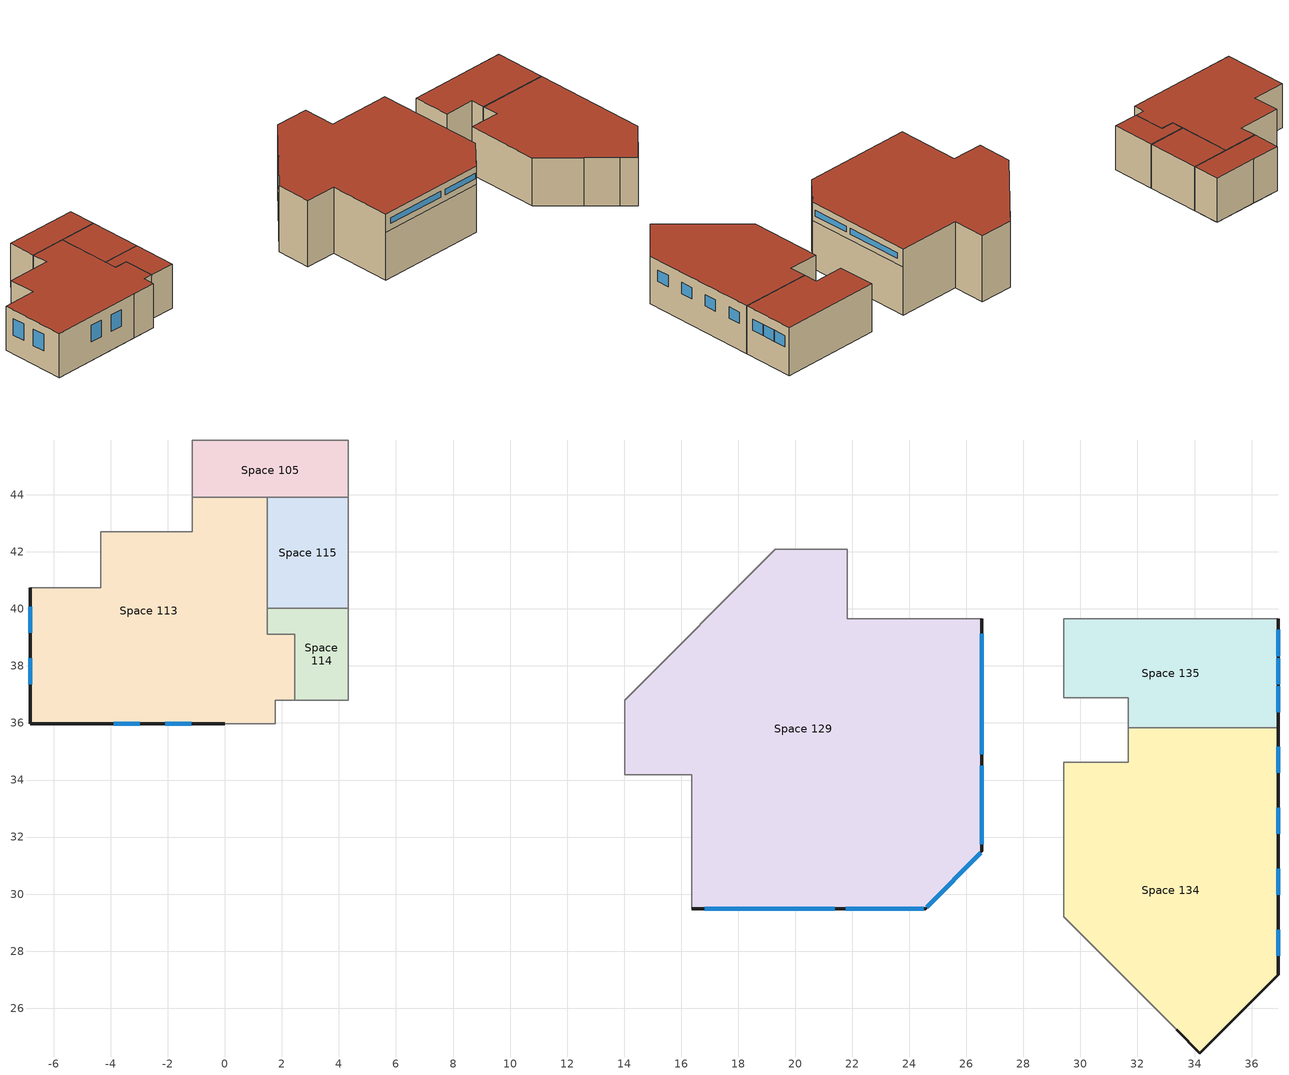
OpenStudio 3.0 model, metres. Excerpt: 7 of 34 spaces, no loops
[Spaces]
Space 113
 floor ground: 1.49,43.91 1.49,39.11 2.46,39.11 2.46,36.79 1.77,36.79 1.77,35.97 -6.82,35.97 -6.82,40.74 -4.35,40.74 -4.35,42.71 -1.14,42.71 -1.14,43.91 z0
 wall outside: -6.82,40.74 -6.82,35.97 0,35.97 z0:3.3
 wall to Space 116: -1.14,43.91 -1.14,42.71 -4.35,42.71 -4.35,40.74 -6.82,40.74 z0:3.3
 wall to Space 105: 1.49,43.91 -1.14,43.91 z0:3.3
 wall to Space 115: 1.49,40.02 1.49,43.91 z0:3.3
 wall to Space 114: 2.46,36.79 2.46,39.11 1.49,39.11 1.49,40.02 z0:3.3
 wall to Space 102: 0,35.97 1.77,35.97 1.77,36.79 2.46,36.79 z0:3.3
 window: -3.9,35.97 -2.99,35.97 / -2.09,35.97 -1.18,35.97 / -6.82,40.07 -6.82,39.16 / -6.82,38.27 -6.82,37.36 z1.4:2.64
 roof outside: 1.77,35.97 1.77,36.79 2.46,36.79 2.46,39.11 1.49,39.11 1.49,43.91 -1.14,43.91 -1.14,42.71 -4.35,42.71 -4.35,40.74 -6.82,40.74 -6.82,35.97 z3.3
Space 114
 floor ground: 4.33,40.02 4.33,36.79 2.46,36.79 2.46,39.11 1.49,39.11 1.49,40.02 z0
 wall to Space 115: 4.33,40.02 1.49,40.02 z0:3.3
 wall to Space 128: 4.33,36.79 4.33,40.02 z0:3.3
 wall to Space 102: 2.46,36.79 4.33,36.79 z0:3.3
 roof outside: 4.33,36.79 4.33,40.02 1.49,40.02 1.49,39.11 2.46,39.11 2.46,36.79 z3.3
Space 115
 floor ground: 4.33,43.91 4.33,40.02 1.49,40.02 1.49,43.91 z0
 wall to Space 105: 4.33,43.91 1.49,43.91 z0:3.3
 wall to Space 128: 4.33,40.02 4.33,43.91 z0:3.3
 roof outside: 4.33,40.02 4.33,43.91 1.49,43.91 1.49,40.02 z3.3
Space 105
 floor to Space 108: 4.33,45.92 4.33,45.79 -1.14,45.79 -1.14,45.92 z0
 floor ground: 4.33,45.79 4.33,43.91 -1.14,43.91 -1.14,45.79 z0
 wall to Space 116: 0.98,45.92 -1.14,45.92 -1.14,43.91 z0:3.3
 wall to Space 106: 4.33,45.92 0.98,45.92 z0:3.3
 wall to Space 128: 4.33,43.91 4.33,45.92 z0:3.3
 roof outside: 4.33,43.91 4.33,45.92 -1.14,45.92 -1.14,43.91 z3.3
Space 129
 floor ground: 21.83,42.09 21.83,39.66 26.55,39.66 26.55,31.5 24.58,29.5 16.37,29.5 16.37,34.19 14.03,34.19 14.03,36.79 19.29,42.09 z0
 wall outside: 16.37,29.5 24.58,29.5 26.55,31.5 26.55,39.66 z3.6:4.95
 wall to Space 104: 26.55,39.66 21.83,39.66 21.83,42.09 19.29,42.09 z0:4.95
 wall to Space 133: 16.37,29.5 24.58,29.5 26.55,31.5 26.55,39.66 z0:3.6
 wall to Space 102: 14.03,36.79 14.03,34.19 16.37,34.19 16.37,29.5 z0:4.95
 wall to Space 128: 19.29,42.09 14.03,36.79 z0:4.95
 window: 16.83,29.5 21.39,29.5 / 21.77,29.5 24.51,29.5 / 24.62,29.53 26.51,31.46 z4.04:4.47; 26.55,31.76 26.55,34.51 / 26.55,34.9 26.55,39.13 z4.05:4.47
 roof outside: 24.58,29.5 26.55,31.5 26.55,39.66 21.83,39.66 21.83,42.09 19.29,42.09 14.03,36.79 14.03,34.19 16.37,34.19 16.37,29.5 z4.95
Space 134
 floor ground: 36.93,35.84 36.93,27.17 34.19,24.43 29.42,29.2 29.42,34.62 31.68,34.62 31.68,35.84 z0
 wall outside: 33.37,25.25 34.19,24.43 36.93,27.17 36.93,35.84 z0:3.6
 wall to Space 132: 31.75,26.87 33.37,25.25 z0:3.6
 wall to Space 133: 31.68,35.84 31.68,34.62 29.42,34.62 29.42,29.2 31.75,26.87 z0:3.6
 wall to Space 135: 36.93,35.84 31.68,35.84 z0:3.6
 window: 36.93,27.85 36.93,28.76 / 36.93,29.98 36.93,30.89 / 36.93,32.11 36.93,33.03 / 36.93,34.25 36.93,35.16 z1.98:2.82
 roof outside: 34.19,24.43 36.93,27.17 36.93,35.84 31.68,35.84 31.68,34.62 29.42,34.62 29.42,29.2 z3.6
Space 135
 floor ground: 36.93,39.66 36.93,35.84 31.68,35.84 31.68,36.88 29.42,36.88 29.42,39.66 z0
 wall outside: 36.93,35.84 36.93,39.66 z0:3.6
 wall to Space 133: 29.42,39.66 29.42,36.88 31.68,36.88 31.68,35.84 z0:3.6
 wall to Space 104: 36.93,39.66 29.42,39.66 z0:3.6
 window: 36.93,36.37 36.93,37.28 / 36.93,37.36 36.93,38.27 / 36.93,38.35 36.93,39.26 z1.98:2.82
 roof outside: 36.93,35.84 36.93,39.66 29.42,39.66 29.42,36.88 31.68,36.88 31.68,35.84 z3.6
[Schedule:Ruleset]
Name | Default Day Schedule
MNECB-B-Fan | Schedule Day 12
MNECB-B-Occ | Schedule Day 9
MNECB-B-Ltg | Schedule Day 10
MNECB-B-Equ | Schedule Day 11
MNECB-B-Proc | Schedule Day 13
NRCan - Cold Lake - Default Equip | Schedule Day 25
NRCan - Cold Lake - Default Hot Water | Schedule Day 15
B40-Dining Hall- People Schedule | Schedule Day 21
B40-Kitchen-People Schedule | Schedule Day 47
B40-Other Spaces- People Schedule | Schedule Day 49
[Schedule:Day]
Schedule Day 12; Schedule Day 9; Schedule Day 10; Schedule Day 11; Schedule Day 13; Schedule Day 29; Schedule Day 32; Schedule Day 22: 24, 0, 0
sunMNECB-B-Fan 1: 1, 0, 0, 2, 0, 1, 3, 0, 0, 4, 0, 0, 5, 0, 0, 6, 0, 0, 7, 0, 0, 8, 0, 0, 9, 0, 0, 10, 0, 1, 11, 0, 1, 12, 0, 1, 13, 0, 1, 14, 0, 1, 15, 0, 1, 16, 0, 1, 17, 0, 1, 18, 0, 1, 19, 0, 1, 20, 0, 1, 21, 0, 1, 22, 0, 1, 23, 0, 1, 24, 0, 0
satMNECB-B-Fan 1; wkdMNECB-B-Fan 1: 1, 0, 1, 2, 0, 1, 3, 0, 0, 4, 0, 0, 5, 0, 0, 6, 0, 0, 7, 0, 0, 8, 0, 0, 9, 0, 1, 10, 0, 1, 11, 0, 1, 12, 0, 1, 13, 0, 1, 14, 0, 1, 15, 0, 1, 16, 0, 1, 17, 0, 1, 18, 0, 1, 19, 0, 1, 20, 0, 1, 21, 0, 1, 22, 0, 1, 23, 0, 1, 24, 0, 1
sunMNECB-B-Occ 1: 1, 0, 0.1, 2, 0, 0.3, 3, 0, 0, 4, 0, 0, 5, 0, 0, 6, 0, 0, 7, 0, 0, 8, 0, 0, 9, 0, 0, 10, 0, 0, 11, 0, 0.1, 12, 0, 0.4, 13, 0, 0.5, 14, 0, 0.5, 15, 0, 0.4, 16, 0, 0.2, 17, 0, 0.2, 18, 0, 0.2, 19, 0, 0.5, 20, 0, 0.7, 21, 0, 0.7, 22, 0, 0.5, 23, 0, 0.3, 24, 0, 0.1
satMNECB-B-Occ 1: 1, 0, 0.5, 2, 0, 0.3, 3, 0, 0, 4, 0, 0, 5, 0, 0, 6, 0, 0, 7, 0, 0, 8, 0, 0, 9, 0, 0, 10, 0, 0.1, 11, 0, 0.2, 12, 0, 0.5, 13, 0, 0.9, 14, 0, 0.8, 15, 0, 0.5, 16, 0, 0.2, 17, 0, 0.2, 18, 0, 0.3, 19, 0, 0.6, 20, 0, 0.9, 21, 0, 0.9, 22, 0, 0.9, 23, 0, 0.6, 24, 0, 0.6
wkdMNECB-B-Occ 1: 1, 0, 0.3, 2, 0, 0.1, 3, 0, 0, 4, 0, 0, 5, 0, 0, 6, 0, 0, 7, 0, 0, 8, 0, 0, 9, 0, 0, 10, 0, 0.1, 11, 0, 0.2, 12, 0, 0.5, 13, 0, 0.9, 14, 0, 0.8, 15, 0, 0.5, 16, 0, 0.2, 17, 0, 0.2, 18, 0, 0.3, 19, 0, 0.6, 20, 0, 0.9, 21, 0, 0.9, 22, 0, 0.9, 23, 0, 0.6, 24, 0, 0.4
Medium Office Activity Default Schedule 4; Medium Office Activity Summer Design Day 4; Medium Office Activity Winter Design Day 4: 24, 0, 120
sunMNECB-B-Ltg 1; sunMNECB-B-Equ 1; sunMNECB-B-Proc 1: 1, 0, 0.5, 2, 0, 0.5, 3, 0, 0.1, 4, 0, 0.1, 5, 0, 0.1, 6, 0, 0.1, 7, 0, 0.1, 8, 0, 0.1, 9, 0, 0.1, 10, 0, 0.1, 11, 0, 0.5, 12, 0, 0.9, 13, 0, 0.9, 14, 0, 0.9, 15, 0, 0.9, 16, 0, 0.9, 17, 0, 0.9, 18, 0, 0.9, 19, 0, 0.9, 20, 0, 0.9, 21, 0, 0.9, 22, 0, 0.9, 23, 0, 0.9, 24, 0, 0.5
satMNECB-B-Ltg 1; wkdMNECB-B-Ltg 1; satMNECB-B-Equ 1; wkdMNECB-B-Equ 1; satMNECB-B-Proc 1; wkdMNECB-B-Proc 1: 1, 0, 0.9, 2, 0, 0.5, 3, 0, 0.1, 4, 0, 0.1, 5, 0, 0.1, 6, 0, 0.1, 7, 0, 0.1, 8, 0, 0.1, 9, 0, 0.1, 10, 0, 0.5, 11, 0, 0.7, 12, 0, 0.9, 13, 0, 0.9, 14, 0, 0.9, 15, 0, 0.9, 16, 0, 0.9, 17, 0, 0.9, 18, 0, 0.9, 19, 0, 0.9, 20, 0, 0.9, 21, 0, 0.9, 22, 0, 0.9, 23, 0, 0.9, 24, 0, 0.9
Schedule Day 30; Schedule Day 38: 7, 0, 0, 15, 30, 1, 24, 0, 0
Schedule Day 7; Schedule Day 27: 5, 0, 0.1, 6, 0, 0.5, 18, 0, 0.9, 19, 0, 0.5, 24, 0, 0.1
Schedule Day 25; Schedule Day 21; Schedule Day 47; Schedule Day 49: 24, 0, 0.3
Schedule Day 15; Schedule Day 23: 7, 0, 0.05, 15, 30, 1, 24, 0, 0.05
Schedule Day 24: 6, 0, 0, 8, 30, 0.5, 11, 30, 0, 13, 0, 1, 16, 30, 0, 18, 30, 0.625, 24, 0, 0
Schedule Day 48: 5, 0, 0, 19, 0, 1, 24, 0, 0
Schedule Day 50: 5, 0, 0, 19, 0, 0.3, 24, 0, 0
Schedule Day 51: 5, 0, 0, 19, 0, 0.5, 24, 0, 0
Schedule Day 52: 6, 0, 0, 8, 30, 0.25, 11, 30, 0, 13, 0, 0.5, 16, 30, 0, 18, 30, 0.3125, 24, 0, 0
Schedule Day 53: 24, 0, 21
Schedule Day 54: 24, 0, 24
[Schedule:Rule]
Name | Schedule Ruleset | Rule Order | Day Schedule | Apply Sunday | Apply Monday | Apply Tuesday | Apply Wednesday | Apply Thursday | Apply Friday | Apply Saturday | Date Specification Type | Start Month | Start Day | End Month | End Day
sunMNECB-B-Fanrule | MNECB-B-Fan | 0 | sunMNECB-B-Fan 1 | Yes | No | No | No | No | No | No | DateRange | 1 | 1 | 12 | 31
satMNECB-B-Fanrule | MNECB-B-Fan | 1 | satMNECB-B-Fan 1 | No | No | No | No | No | No | Yes | DateRange | 1 | 1 | 12 | 31
wkdMNECB-B-Fan rule | MNECB-B-Fan | 2 | wkdMNECB-B-Fan 1 | No | Yes | Yes | Yes | Yes | Yes | No | DateRange | 1 | 1 | 12 | 31
sunMNECB-B-Occrule | MNECB-B-Occ | 0 | sunMNECB-B-Occ 1 | Yes | No | No | No | No | No | No | DateRange | 1 | 1 | 12 | 31
satMNECB-B-Occrule | MNECB-B-Occ | 1 | satMNECB-B-Occ 1 | No | No | No | No | No | No | Yes | DateRange | 1 | 1 | 12 | 31
wkdMNECB-B-Occ rule | MNECB-B-Occ | 2 | wkdMNECB-B-Occ 1 | No | Yes | Yes | Yes | Yes | Yes | No | DateRange | 1 | 1 | 12 | 31
sunMNECB-B-Ltgrule | MNECB-B-Ltg | 0 | sunMNECB-B-Ltg 1 | Yes | No | No | No | No | No | No | DateRange | 1 | 1 | 12 | 31
satMNECB-B-Ltgrule | MNECB-B-Ltg | 1 | satMNECB-B-Ltg 1 | No | No | No | No | No | No | Yes | DateRange | 1 | 1 | 12 | 31
wkdMNECB-B-Ltg rule | MNECB-B-Ltg | 2 | wkdMNECB-B-Ltg 1 | No | Yes | Yes | Yes | Yes | Yes | No | DateRange | 1 | 1 | 12 | 31
sunMNECB-B-Equrule | MNECB-B-Equ | 0 | sunMNECB-B-Equ 1 | Yes | No | No | No | No | No | No | DateRange | 1 | 1 | 12 | 31
satMNECB-B-Equrule | MNECB-B-Equ | 1 | satMNECB-B-Equ 1 | No | No | No | No | No | No | Yes | DateRange | 1 | 1 | 12 | 31
wkdMNECB-B-Equ rule | MNECB-B-Equ | 2 | wkdMNECB-B-Equ 1 | No | Yes | Yes | Yes | Yes | Yes | No | DateRange | 1 | 1 | 12 | 31
sunMNECB-B-Procrule | MNECB-B-Proc | 0 | sunMNECB-B-Proc 1 | Yes | No | No | No | No | No | No | DateRange | 1 | 1 | 12 | 31
satMNECB-B-Procrule | MNECB-B-Proc | 1 | satMNECB-B-Proc 1 | No | No | No | No | No | No | Yes | DateRange | 1 | 1 | 12 | 31
wkdMNECB-B-Proc rule | MNECB-B-Proc | 2 | wkdMNECB-B-Proc 1 | No | Yes | Yes | Yes | Yes | Yes | No | DateRange | 1 | 1 | 12 | 31
MF 2 | NRCan - Cold Lake - Default Equip | 0 | Schedule Day 27 | Yes | Yes | Yes | Yes | Yes | Yes | Yes
M-F 1 | NRCan - Cold Lake - Default Hot Water | 0 | Schedule Day 23 |  | Yes | Yes | Yes | Yes | Yes
SS 1 | NRCan - Cold Lake - Default Hot Water | 1 | Schedule Day 22 | Yes |  |  |  |  |  | Yes
Schedule Rule 2 | B40-Dining Hall- People Schedule | 1 | Schedule Day 24 | No | Yes | Yes | Yes | Yes | Yes | No
Schedule Rule 3 | B40-Kitchen-People Schedule | 1 | Schedule Day 48 | No | Yes | Yes | Yes | Yes | Yes | No
Schedule Rule 4 | B40-Other Spaces- People Schedule | 0 | Schedule Day 50 | Yes | Yes | Yes | Yes | Yes | Yes | Yes
Schedule Rule 5 | B40-Kitchen-People Schedule | 0 | Schedule Day 51 | Yes |  |  |  |  |  | Yes
Schedule Rule 6 | B40-Dining Hall- People Schedule | 0 | Schedule Day 52 | Yes |  |  |  |  |  | Yes
